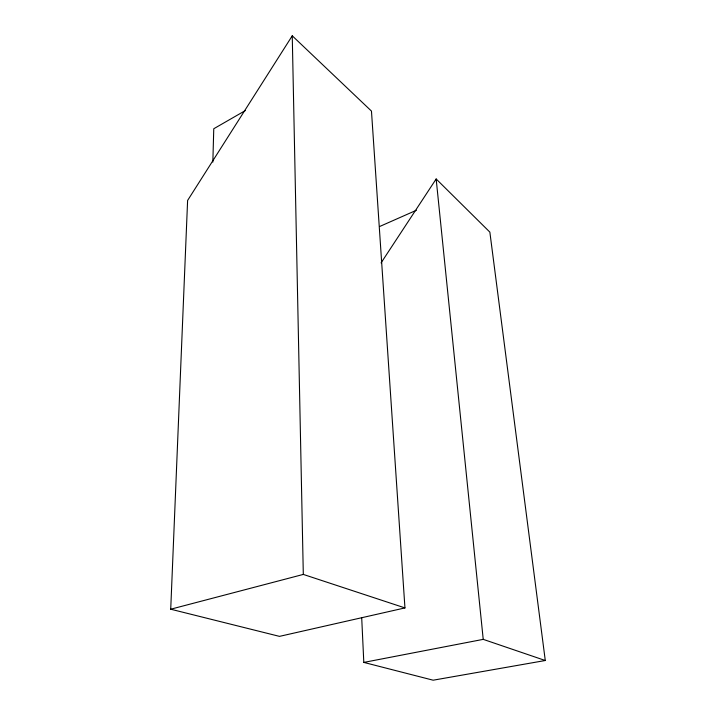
<?xml version="1.0" encoding="UTF-8"?>
<svg xmlns="http://www.w3.org/2000/svg" width="716" height="716" viewBox="0 0 716 716"><rect width="100%" height="100%" fill="white"/><g stroke="black" fill="none" stroke-linecap="round" stroke-linejoin="round"><path stroke-width="1.07" d="M212.849 162.084L213.762 128.746L245.454 110.506M170.721 609.209L187.61 200.453L292.253 35.8L371.47 111.096L404.952 607.92L279.482 636.372L170.721 609.209L303.307 574.42L404.952 607.92M381.073 262.888L436.16 178.973L489.86 232.127L545.279 660.51L433.153 680.2L363.809 662.407L361.705 617.765M379.605 226.524L416.435 210.253M363.809 662.407L483.228 639.361L545.279 660.51M436.16 178.973L483.228 639.361M292.253 35.8L303.307 574.42"/></g></svg>
